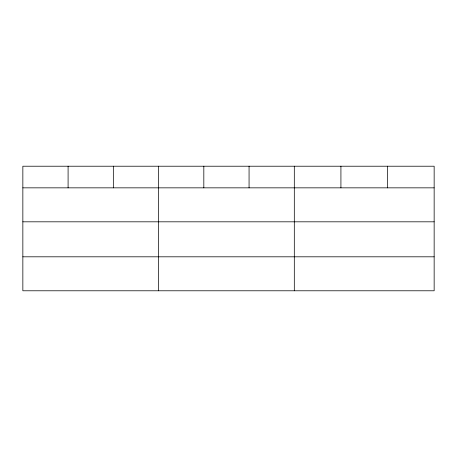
<?xml version="1.0" encoding="UTF-8"?>
<svg xmlns="http://www.w3.org/2000/svg" width="457" height="457" viewBox="0 0 457 457"><rect width="100%" height="100%" fill="white"/><g stroke="black" fill="none" stroke-linecap="round" stroke-linejoin="round"><path stroke-width="0.69" d="M434.15 221.816L434.15 166.217L22.85 166.217L22.85 290.783L434.15 290.783L434.15 221.816L22.85 221.816M22.85 187.844L434.15 187.844M22.85 256.811L434.15 256.811M387.536 166.217L387.536 187.844M340.922 166.217L340.922 187.844M294.308 166.217L294.308 290.783M249.065 166.217L249.065 187.844M203.822 166.217L203.822 187.844M158.579 166.217L158.579 290.783M113.336 166.217L113.336 187.844M68.093 166.217L68.093 187.844"/></g></svg>
